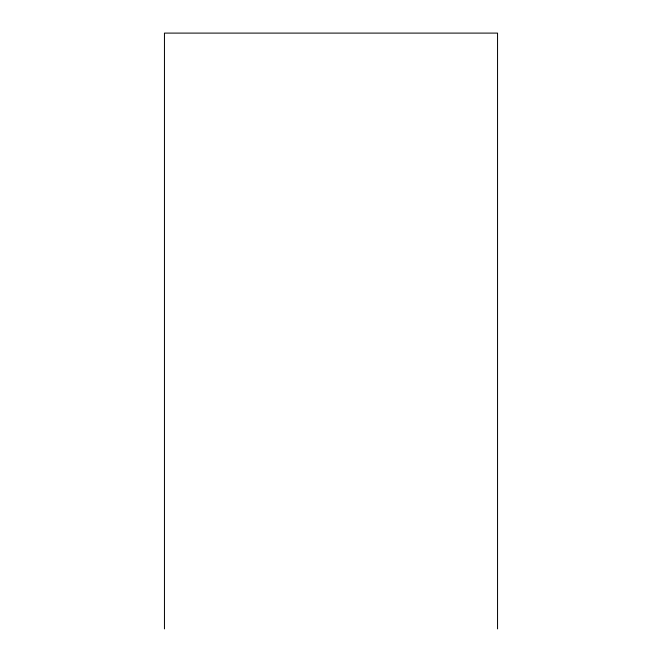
<?xml version="1.0" encoding="UTF-8"?>
<svg xmlns="http://www.w3.org/2000/svg" width="662" height="662" viewBox="0 0 662 662"><rect width="100%" height="100%" fill="white"/><g stroke="black" fill="none" stroke-linecap="round" stroke-linejoin="round"><path stroke-width="0.99" d="M497.543 628.9L497.543 33.1L164.457 33.1L164.457 628.9"/></g></svg>
